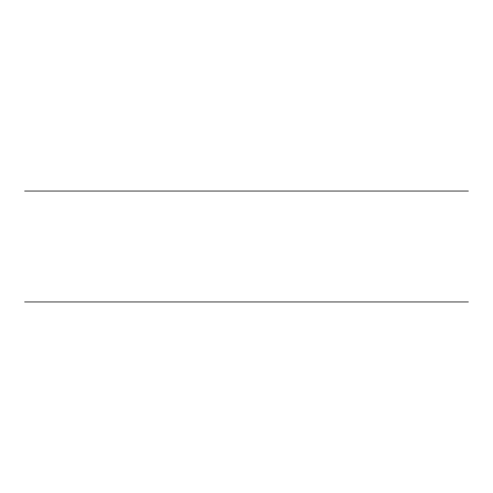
<?xml version="1.0" encoding="UTF-8"?>
<svg xmlns="http://www.w3.org/2000/svg" width="493" height="493" viewBox="0 0 493 493"><rect width="100%" height="100%" fill="white"/><g stroke="black" fill="none" stroke-linecap="round" stroke-linejoin="round"><path stroke-width="0.74" d="M24.65 191.037L468.35 191.037M24.65 301.962L468.35 301.962"/></g></svg>
